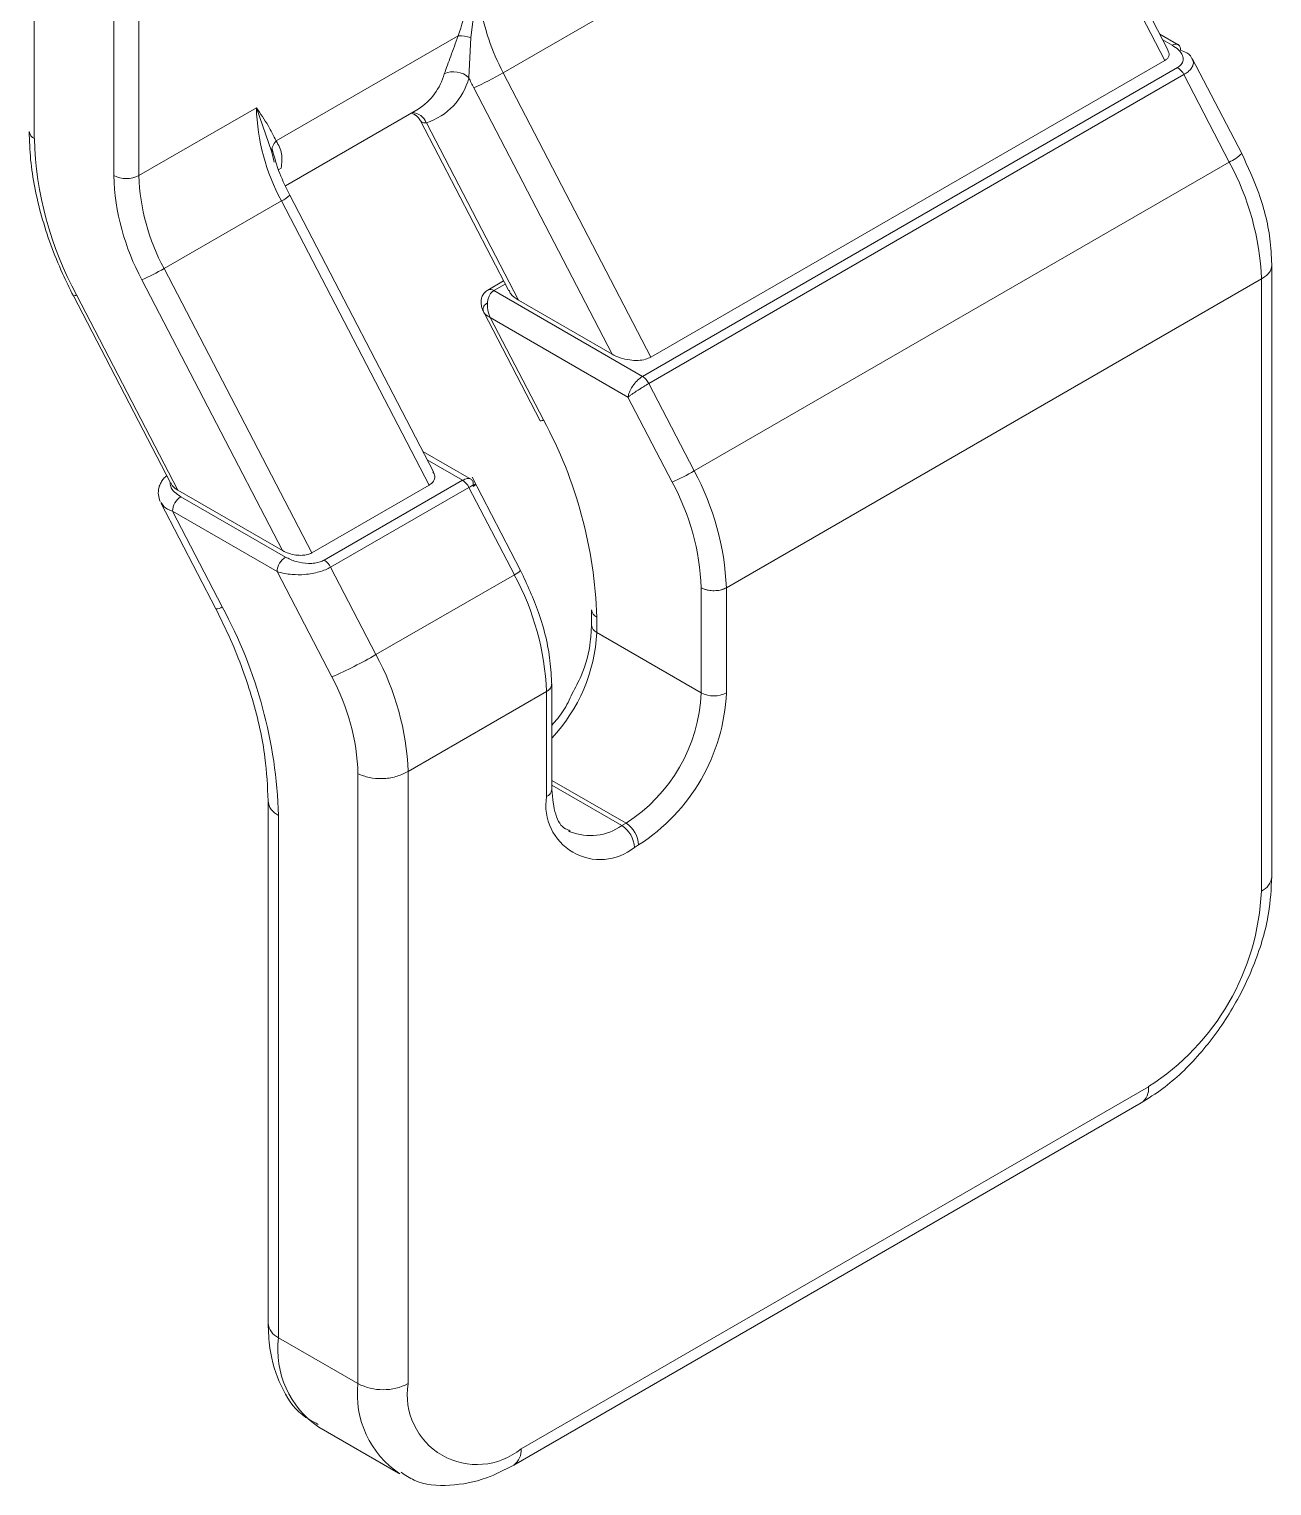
# Model space of a CAD drawing. Header units: centimetres. Extents: x -13594 to 4017, y -3206 to 1780.
# Drawn here: x -436.7 to -400.22, y -3118.67 to -3075.91 of the extents above; entities that cross this region are included whole.
import ezdxf

# ---------------------------------------------------------------- set-up
doc = ezdxf.new("R2010")
doc.units = ezdxf.units.CM

msp = doc.modelspace()

# ---------------------------------------------------------------- linework, layer by layer
at = {"color": 7, "linetype": 'Continuous', "lineweight": 0}
for p, q in [((-436.545, -3053.79), (-436.545, -3079.129)), ((-434.212, -3080.213), (-434.212, -3055.399)), ((-433.475, -3055.399), (-433.475, -3080.213)), ((-403.264, -3076.54), (-407.511, -3068.362)), ((-403.36, -3076.832), (-407.693, -3068.486)), ((-423.609, -3075.154), (-423.736, -3076.159)), ((-419.828, -3075.492), (-422.784, -3077.198)), ((-429.445, -3079.196), (-424.105, -3076.114)), ((-402.973, -3076.371), (-403.514, -3076.058)), ((-423.736, -3076.159), (-423.793, -3077.342)), ((-403.147, -3076.388), (-403.427, -3076.226)), ((-418.451, -3085.543), (-403.36, -3076.832)), ((-401.107, -3079.568), (-402.558, -3076.774)), ((-422.784, -3077.198), (-418.451, -3085.543)), ((-418.696, -3086.111), (-402.991, -3077.045)), ((-402.805, -3077.251), (-418.509, -3086.317)), ((-401.472, -3079.818), (-402.805, -3077.251)), ((-419.588, -3085.454), (-423.648, -3077.635)), ((-433.475, -3080.213), (-430.028, -3078.223)), ((-429.576, -3079.53), (-430.028, -3078.223)), ((-429.176, -3080.51), (-425.28, -3078.26)), ((-425.212, -3078.606), (-422.619, -3083.599)), ((-425.039, -3078.661), (-422.336, -3083.868)), ((-429.501, -3079.822), (-429.576, -3079.53)), ((-417.177, -3088.884), (-401.472, -3079.818)), ((-424.829, -3088.911), (-429.047, -3080.788)), ((-429.29, -3080.954), (-432.738, -3082.944)), ((-424.957, -3089.3), (-429.29, -3080.954)), ((-432.738, -3082.944), (-428.404, -3091.29)), ((-400.223, -3100.791), (-400.223, -3082.809)), ((-429.258, -3091.222), (-433.386, -3083.272)), ((-422.771, -3083.307), (-423.233, -3083.574)), ((-416.233, -3092.311), (-400.528, -3083.245)), ((-400.528, -3083.246), (-416.232, -3092.312)), ((-400.528, -3083.245), (-400.503, -3083.23)), ((-400.528, -3101.216), (-400.528, -3083.246)), ((-435.399, -3083.744), (-432.541, -3089.248)), ((-435.305, -3083.717), (-432.328, -3089.45)), ((-422.724, -3083.398), (-423.06, -3083.591)), ((-423.06, -3083.591), (-418.696, -3086.111)), ((-423.354, -3084.221), (-421.696, -3087.413)), ((-419.588, -3085.454), (-422.336, -3083.868)), ((-423.161, -3084.383), (-421.602, -3087.386)), ((-419.121, -3086.716), (-423.161, -3084.383)), ((-418.509, -3086.317), (-417.177, -3088.884)), ((-417.825, -3089.211), (-419.121, -3086.716)), ((-423.71, -3089.135), (-425.142, -3088.308)), ((-423.975, -3089.158), (-425.012, -3088.56)), ((-428.404, -3091.29), (-424.957, -3089.3)), ((-428.036, -3091.502), (-423.975, -3089.158)), ((-423.788, -3089.365), (-427.849, -3091.709)), ((-422.456, -3091.931), (-423.788, -3089.365)), ((-422.273, -3091.806), (-423.697, -3089.066)), ((-429.258, -3091.222), (-432.328, -3089.45)), ((-432.244, -3089.64), (-429.173, -3091.413)), ((-432.833, -3089.821), (-431.219, -3092.93)), ((-432.49, -3090.065), (-431.031, -3092.875)), ((-429.419, -3091.838), (-432.49, -3090.065)), ((-427.813, -3094.931), (-429.419, -3091.838)), ((-427.849, -3091.709), (-426.517, -3094.276)), ((-426.517, -3094.276), (-422.456, -3091.931)), ((-416.97, -3092.311), (-416.969, -3092.312)), ((-416.969, -3095.396), (-416.969, -3092.312)), ((-416.232, -3092.312), (-416.232, -3095.396)), ((-420.191, -3092.963), (-420.191, -3093.412)), ((-420.038, -3093.175), (-420.038, -3093.625)), ((-420.038, -3093.625), (-416.969, -3095.396)), ((-425.573, -3097.703), (-421.512, -3095.359)), ((-421.511, -3095.359), (-425.572, -3097.704)), ((-421.511, -3098.444), (-421.511, -3095.359)), ((-421.359, -3098.231), (-421.359, -3095.147)), ((-427.046, -3115.674), (-427.046, -3097.771)), ((-425.599, -3097.718), (-425.573, -3097.703)), ((-425.572, -3097.704), (-425.572, -3115.674)), ((-421.359, -3097.965), (-419.179, -3099.224)), ((-421.359, -3098.107), (-419.302, -3099.295)), ((-429.683, -3098.567), (-429.683, -3113.902)), ((-429.378, -3098.992), (-429.378, -3114.327)), ((-420.864, -3099.45), (-420.817, -3099.475)), ((-419.302, -3099.295), (-419.179, -3099.224)), ((-418.811, -3099.862), (-418.933, -3099.933)), ((-422.258, -3117.588), (-403.843, -3106.957)), ((-422.473, -3118.065), (-404.058, -3107.434)), ((-429.378, -3114.327), (-427.046, -3115.674)), ((-428.191, -3116.95), (-425.859, -3118.297))]:
    msp.add_line(p, q, dxfattribs=at)
at = {"color": 7, "linetype": 'Continuous', "lineweight": 0, "flags": 128}
msp.add_lwpolyline([(-429.302, -3079.992), (-429.367, -3080.039), (-429.379, -3080.052)], dxfattribs=at)
at = {"color": 7, "linetype": 'Continuous', "lineweight": 0}
for centre, radius, start, end in [((-416.942, -3074.104), 6.61, 189.2488, 207.9093), ((-424.055, -3077.233), 1.12, 73.4561, 92.5752), ((-403.045, -3076.53), 0.175, 65.6929, 125.6176), ((-403.066, -3076.509), 0.167, 352.7442, 55.9436), ((-426.209, -3076.77), 1.756, 301.9414, 344.9102), ((-425.584, -3076.897), 1.846, 287.1719, 346.0562), ((-424.237, -3077.814), 0.648, 46.7095, 115.2322), ((-416.003, -3073.665), 8.614, 205.2667, 207.4423), ((-427.147, -3069.644), 8.724, 293.6448, 300.0076), ((-403.264, -3077.478), 0.512, 26.2787, 57.8163), ((-423.93, -3078.041), 6.101, 181.713, 208.5243), ((-425.487, -3078.84), 0.482, 21.7998, 85.6571), ((-436.436, -3078.89), 0.262, 185.6948, 245.6253), ((-426.299, -3078.822), 10.25, 181.713, 208.5243), ((-429.143, -3079.508), 0.434, 134.1414, 183.0087), ((-402.043, -3078.593), 1.351, 294.9689, 313.8076), ((-408.388, -3083.566), 7.866, 2.3373, 28.4587), ((-427.382, -3080.009), 6.833, 181.713, 208.5243), ((-433.844, -3079.502), 0.801, 242.6097, 297.3903), ((-427.377, -3080.031), 6.101, 181.713, 208.5243), ((-429.595, -3080.248), 0.769, 293.3344, 315.4422), ((-436.01, -3077.279), 6.543, 293.6448, 300.0076), ((-435.391, -3083.596), 0.148, 267.0183, 305.5022), ((-423.162, -3083.731), 0.173, 53.9557, 113.4295), ((-418.969, -3086.544), 0.512, 26.2787, 57.8163), ((-421.689, -3087.265), 0.148, 267.0183, 305.5022), ((-432.967, -3093.562), 12.934, 1.713, 28.5243), ((-420.449, -3083.218), 6.543, 293.6448, 300.0076), ((-424.093, -3092.632), 7.866, 2.3374, 28.4586), ((-424.248, -3089.592), 0.512, 26.2787, 57.8163), ((-424.097, -3092.61), 7.134, 2.4017, 28.452), ((-431.957, -3090.089), 0.534, 122.6055, 177.3945), ((-428.886, -3091.862), 0.534, 122.6055, 177.3945), ((-428.309, -3091.936), 0.512, 26.2787, 57.8163), ((-422.684, -3091.402), 0.577, 293.3344, 315.4422), ((-429.372, -3095.68), 7.866, 2.3374, 28.4586), ((-416.601, -3091.601), 0.801, 242.6097, 297.3903), ((-431.203, -3092.633), 0.297, 267.0183, 305.5022), ((-443.038, -3099.401), 13.666, 1.713, 28.5243), ((-419.93, -3092.937), 0.262, 185.6948, 245.6253), ((-424.867, -3093.397), 4.834, 316.5287, 357.3019), ((-419.93, -3093.386), 0.262, 185.8754, 245.6096), ((-433.061, -3082.944), 13.085, 293.6448, 300.0076), ((-433.433, -3098.024), 7.866, 2.3373, 28.4587), ((-433.388, -3097.961), 6.345, 1.713, 28.5243), ((-421.605, -3095.132), 0.246, 292.4335, 359.0708), ((-421.767, -3095.178), 4.803, 302.6055, 357.3945), ((-421.83, -3095.142), 5.603, 302.6055, 357.3945), ((-416.601, -3094.686), 0.801, 242.6097, 297.3903), ((-421.62, -3098.205), 0.262, 294.3747, 354.3052), ((-429.186, -3098.532), 0.499, 183.7981, 247.2868), ((-419.94, -3098.699), 1.592, 170.786, 309.2033), ((-420.225, -3097.996), 1.593, 248.1495, 305.4002), ((-419.733, -3099.969), 0.8, 2.6055, 57.3945), ((-419.61, -3099.898), 0.8, 2.6055, 57.3945), ((-400.744, -3100.739), 0.524, 294.3747, 354.3052), ((-407.725, -3100.888), 7.204, 302.6055, 357.3945), ((-404.353, -3107.013), 0.514, 305.0133, 6.2988), ((-429.162, -3113.85), 0.524, 185.6948, 245.6253), ((-426.653, -3114.674), 2.747, 172.7442, 235.9436), ((-424.256, -3115.987), 2.807, 173.587, 236.2462), ((-426.309, -3114.252), 1.601, 242.6097, 297.3903), ((-423.552, -3116.002), 2.047, 170.786, 309.2033), ((-422.779, -3117.639), 0.524, 305.7062, 5.6197)]:
    msp.add_arc(centre, radius, start, end, dxfattribs=at)
for points, knots in [([(-424.105, -3076.114), (-424.007, -3075.806), (-423.904, -3075.481), (-423.781, -3075.156), (-423.774, -3075.139)], [0, 0, 0, 0, 0.946306, 1, 1, 1, 1]), ([(-424.514, -3077.228), (-424.453, -3077.06), (-424.331, -3076.726), (-424.18, -3076.318), (-424.105, -3076.114)], [0, 0, 0, 0, 0.501476, 1, 1, 1, 1]), ([(-403.279, -3076.54), (-403.26, -3076.571), (-403.226, -3076.627), (-403.243, -3076.711), (-403.284, -3076.78), (-403.335, -3076.815), (-403.36, -3076.832)], [0, 0, 0, 0, 0.3090591, 0.5623024, 0.7918443, 1, 1, 1, 1]), ([(-402.991, -3077.045), (-402.951, -3077.015), (-402.864, -3076.953), (-402.815, -3076.825), (-402.84, -3076.675), (-402.948, -3076.52), (-403.081, -3076.431), (-403.147, -3076.388)], [0, 0, 0, 0, 0.1529788, 0.326488, 0.5208355, 0.7641274, 1, 1, 1, 1]), ([(-402.901, -3076.53), (-402.839, -3076.556), (-402.723, -3076.604), (-402.607, -3076.689), (-402.581, -3076.753), (-402.57, -3076.781)], [0, 0, 0, 0, 0.399974, 0.744506, 1, 1, 1, 1]), ([(-402.57, -3076.781), (-402.553, -3076.808), (-402.515, -3076.867), (-402.531, -3076.967), (-402.582, -3077.069), (-402.673, -3077.167), (-402.762, -3077.223), (-402.805, -3077.251)], [0, 0, 0, 0, 0.1869521, 0.405498, 0.6126478, 0.8101451, 1, 1, 1, 1]), ([(-430.028, -3078.223), (-429.91, -3078.394), (-429.699, -3078.699), (-429.522, -3079.044), (-429.445, -3079.196)], [0, 0, 0, 0, 0.559868, 1, 1, 1, 1]), ([(-425.488, -3078.38), (-425.469, -3078.385), (-425.424, -3078.396), (-425.295, -3078.47), (-425.233, -3078.571), (-425.201, -3078.623)], [0, 0, 0, 0, 0.246854, 0.612683, 1, 1, 1, 1]), ([(-425.435, -3078.397), (-425.394, -3078.418), (-425.3, -3078.465), (-425.244, -3078.555), (-425.212, -3078.605)], [0, 0, 0, 0, 0.431255, 1, 1, 1, 1]), ([(-425.039, -3078.661), (-425.08, -3078.663), (-425.162, -3078.669), (-425.196, -3078.627), (-425.212, -3078.605)], [0, 0, 0, 0, 0.49942, 1, 1, 1, 1]), ([(-436.697, -3078.916), (-436.688, -3079.191), (-436.662, -3079.987), (-436.376, -3081.399), (-435.889, -3082.759), (-435.508, -3083.525), (-435.399, -3083.744)], [0, 0, 0, 0, 0.180398, 0.522015, 0.863293, 1, 1, 1, 1]), ([(-429.047, -3080.788), (-429.153, -3080.577), (-429.379, -3080.125), (-429.5, -3079.67), (-429.565, -3079.428)], [0, 0, 0, 0, 0.466571, 1, 1, 1, 1]), ([(-429.445, -3079.196), (-429.378, -3079.319), (-429.246, -3079.564), (-429.283, -3079.849), (-429.302, -3079.992)], [0, 0, 0, 0, 0.500769, 1, 1, 1, 1]), ([(-400.223, -3082.908), (-400.232, -3082.661), (-400.26, -3081.958), (-400.531, -3080.809), (-400.928, -3079.954), (-401.107, -3079.568)], [0, 0, 0, 0, 0.228929, 0.651131, 1, 1, 1, 1]), ([(-400.225, -3082.85), (-400.236, -3082.92), (-400.258, -3083.063), (-400.421, -3083.174), (-400.503, -3083.231)], [0, 0, 0, 0, 0.492602, 1, 1, 1, 1]), ([(-423.23, -3083.573), (-423.265, -3083.597), (-423.334, -3083.645), (-423.399, -3083.747), (-423.431, -3083.851), (-423.437, -3083.967), (-423.413, -3084.086), (-423.38, -3084.161), (-423.366, -3084.195)], [0, 0, 0, 0, 0.177723, 0.348999, 0.501497, 0.631555, 0.835446, 1, 1, 1, 1]), ([(-423.06, -3083.591), (-423.082, -3083.607), (-423.127, -3083.638), (-423.181, -3083.712), (-423.222, -3083.804), (-423.254, -3083.951), (-423.247, -3084.156), (-423.19, -3084.308), (-423.161, -3084.383)], [0, 0, 0, 0, 0.107473, 0.220046, 0.339507, 0.467354, 0.737739, 1, 1, 1, 1]), ([(-422.336, -3083.868), (-422.424, -3083.812), (-422.557, -3083.727), (-422.595, -3083.617), (-422.608, -3083.58)], [0, 0, 0, 0, 0.661867, 1, 1, 1, 1]), ([(-423.246, -3083.952), (-423.268, -3083.966), (-423.312, -3083.995), (-423.355, -3084.048), (-423.378, -3084.106), (-423.377, -3084.189), (-423.318, -3084.292), (-423.213, -3084.353), (-423.161, -3084.383)], [0, 0, 0, 0, 0.107487, 0.220065, 0.339521, 0.467355, 0.73774, 1, 1, 1, 1]), ([(-418.451, -3085.543), (-418.501, -3085.567), (-418.61, -3085.617), (-418.832, -3085.645), (-419.09, -3085.631), (-419.359, -3085.568), (-419.513, -3085.492), (-419.588, -3085.454)], [0, 0, 0, 0, 0.152979, 0.326488, 0.520836, 0.764127, 1, 1, 1, 1]), ([(-418.696, -3086.111), (-418.744, -3086.143), (-418.817, -3086.193), (-418.909, -3086.291), (-418.988, -3086.392), (-419.054, -3086.504), (-419.102, -3086.621), (-419.114, -3086.683), (-419.121, -3086.716)], [0, 0, 0, 0, 0.241235, 0.367758, 0.49796, 0.708295, 0.844074, 1, 1, 1, 1]), ([(-418.509, -3086.317), (-418.56, -3086.347), (-418.636, -3086.392), (-418.752, -3086.465), (-418.86, -3086.534), (-418.964, -3086.604), (-419.058, -3086.669), (-419.099, -3086.7), (-419.121, -3086.716)], [0, 0, 0, 0, 0.241213, 0.367742, 0.49796, 0.708261, 0.844049, 1, 1, 1, 1]), ([(-424.849, -3088.911), (-424.824, -3088.952), (-424.778, -3089.027), (-424.801, -3089.138), (-424.856, -3089.231), (-424.925, -3089.277), (-424.957, -3089.3)], [0, 0, 0, 0, 0.309059, 0.562302, 0.791844, 1, 1, 1, 1]), ([(-432.657, -3089.025), (-432.664, -3089.03), (-432.71, -3089.061), (-432.775, -3089.137), (-432.845, -3089.247), (-432.902, -3089.4), (-432.917, -3089.589), (-432.873, -3089.716), (-432.852, -3089.778)], [0, 0, 0, 0, 0.028095, 0.170976, 0.3153, 0.458584, 0.735267, 1, 1, 1, 1]), ([(-432.561, -3089.21), (-432.559, -3089.253), (-432.554, -3089.356), (-432.441, -3089.508), (-432.309, -3089.596), (-432.244, -3089.64)], [0, 0, 0, 0, 0.271336, 0.641309, 1, 1, 1, 1]), ([(-432.328, -3089.45), (-432.394, -3089.408), (-432.494, -3089.344), (-432.523, -3089.262), (-432.533, -3089.234)], [0, 0, 0, 0, 0.661851, 1, 1, 1, 1]), ([(-423.975, -3089.158), (-423.929, -3089.136), (-423.858, -3089.103), (-423.78, -3089.103), (-423.718, -3089.123), (-423.677, -3089.173), (-423.656, -3089.25), (-423.661, -3089.307), (-423.663, -3089.338)], [0, 0, 0, 0, 0.241213, 0.367742, 0.49796, 0.708261, 0.844049, 1, 1, 1, 1]), ([(-423.788, -3089.365), (-423.745, -3089.34), (-423.678, -3089.303), (-423.623, -3089.277), (-423.59, -3089.265), (-423.587, -3089.273), (-423.612, -3089.298), (-423.646, -3089.324), (-423.663, -3089.338)], [0, 0, 0, 0, 0.241235, 0.367758, 0.49796, 0.708295, 0.844074, 1, 1, 1, 1]), ([(-432.49, -3090.065), (-432.589, -3090.024), (-432.75, -3089.957), (-432.797, -3089.852), (-432.814, -3089.811)], [0, 0, 0, 0, 0.61912, 1, 1, 1, 1]), ([(-428.404, -3091.29), (-428.442, -3091.307), (-428.524, -3091.345), (-428.69, -3091.366), (-428.884, -3091.355), (-429.086, -3091.308), (-429.201, -3091.251), (-429.258, -3091.222)], [0, 0, 0, 0, 0.152979, 0.326488, 0.520836, 0.764127, 1, 1, 1, 1]), ([(-429.173, -3091.413), (-429.075, -3091.46), (-428.878, -3091.555), (-428.56, -3091.605), (-428.316, -3091.593), (-428.155, -3091.561), (-428.074, -3091.521), (-428.036, -3091.502)], [0, 0, 0, 0, 0.302269, 0.605174, 0.749885, 0.881053, 1, 1, 1, 1]), ([(-427.849, -3091.709), (-427.899, -3091.735), (-427.999, -3091.787), (-428.185, -3091.849), (-428.393, -3091.898), (-428.666, -3091.934), (-428.944, -3091.93), (-429.215, -3091.899), (-429.348, -3091.859), (-429.419, -3091.838)], [0, 0, 0, 0, 0.111563, 0.227627, 0.349374, 0.477828, 0.693004, 0.835063, 1, 1, 1, 1]), ([(-421.359, -3095.165), (-421.371, -3094.929), (-421.404, -3094.249), (-421.677, -3093.092), (-422.083, -3092.216), (-422.273, -3091.806)], [0, 0, 0, 0, 0.220048, 0.635795, 1, 1, 1, 1]), ([(-416.233, -3092.311), (-416.278, -3092.333), (-416.369, -3092.376), (-416.543, -3092.403), (-416.72, -3092.397), (-416.867, -3092.363), (-416.94, -3092.326), (-416.969, -3092.312)], [0, 0, 0, 0, 0.214842, 0.429683, 0.644534, 0.859409, 1, 1, 1, 1]), ([(-431.219, -3092.93), (-431.071, -3093.229), (-430.638, -3094.104), (-430.104, -3095.592), (-429.741, -3097.212), (-429.701, -3098.149), (-429.683, -3098.567)], [0, 0, 0, 0, 0.156545, 0.458029, 0.758442, 1, 1, 1, 1]), ([(-420.191, -3093.412), (-420.199, -3093.568), (-420.221, -3094.024), (-420.391, -3094.741), (-420.665, -3095.243), (-420.758, -3095.413)], [0, 0, 0, 0, 0.255765, 0.748116, 1, 1, 1, 1]), ([(-421.365, -3095.143), (-421.366, -3095.167), (-421.366, -3095.225), (-421.424, -3095.3), (-421.487, -3095.342), (-421.512, -3095.359)], [0, 0, 0, 0, 0.299135, 0.722994, 1, 1, 1, 1]), ([(-420.758, -3095.413), (-420.838, -3095.592), (-420.994, -3095.941), (-421.239, -3096.217), (-421.359, -3096.352)], [0, 0, 0, 0, 0.511282, 1, 1, 1, 1]), ([(-420.816, -3099.44), (-420.864, -3099.425), (-421.053, -3099.367), (-421.275, -3099.024), (-421.331, -3098.494), (-421.359, -3098.231)], [0, 0, 0, 0, 0.144842, 0.576551, 1, 1, 1, 1]), ([(-404.058, -3107.434), (-403.846, -3107.3), (-403.243, -3106.919), (-402.318, -3106.033), (-401.386, -3104.76), (-400.689, -3103.335), (-400.288, -3101.973), (-400.243, -3101.148), (-400.223, -3100.791)], [0, 0, 0, 0, 0.1020151, 0.2904848, 0.4783669, 0.6662078, 0.8554048, 1, 1, 1, 1]), ([(-429.683, -3113.902), (-429.673, -3114.149), (-429.647, -3114.81), (-429.348, -3115.74), (-428.846, -3116.537), (-428.376, -3116.783), (-428.212, -3116.869)], [0, 0, 0, 0, 0.197171, 0.526963, 0.835133, 1, 1, 1, 1]), ([(-425.778, -3118.277), (-425.655, -3118.361), (-425.241, -3118.642), (-424.345, -3118.697), (-423.354, -3118.519), (-422.738, -3118.201), (-422.473, -3118.065)], [0, 0, 0, 0, 0.132412, 0.44657, 0.762627, 1, 1, 1, 1])]:
    msp.add_open_spline(points, degree=3, knots=knots, dxfattribs=at)
msp.add_open_spline([(-425.598, -3097.718), (-425.706, -3097.77), (-425.922, -3097.874), (-426.327, -3097.927), (-426.731, -3097.9), (-426.941, -3097.814), (-427.046, -3097.771)], degree=3, dxfattribs=at)

doc.saveas('drawing.dxf')
